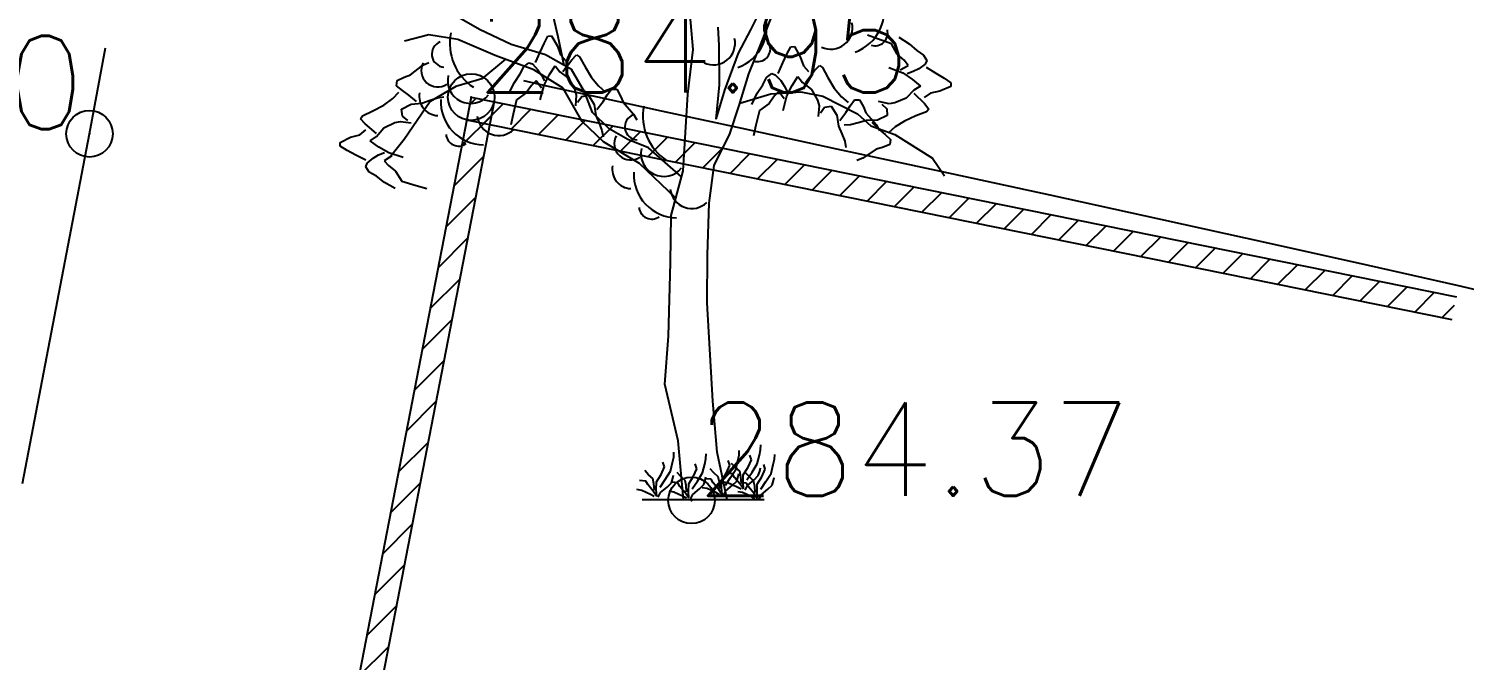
# Model space of a CAD drawing. Header units: millimetres. Extents: x 524954 to 526204, y 9523489 to 9524010.
# Drawn here: x 525789.65 to 525805.06, y 9523770.64 to 9523777.42 of the extents above; entities that cross this region are included whole.
import ezdxf
from ezdxf.enums import TextEntityAlignment as Align

# ---------------------------------------------------------------- set-up
doc = ezdxf.new("R2010")
doc.units = ezdxf.units.MM
doc.header["$PDMODE"] = 32
doc.header["$PDSIZE"] = 0.5
doc.linetypes.add('ACAD_ISO12W100', pattern=[21, 12, -3, 0, -3, 0, -3])
doc.linetypes.add('AXES2', pattern=[28.575, 19.05, -3.175, 3.175, -3.175])
for name, color, linetype in [('Arbre', 34, 'ACAD_ISO12W100'), ('Axe_Piste', 3, 'AXES2'), ('Cloture', 7, 'Continuous'), ('CN_05_00', 6, 'Continuous'), ('Murs', 1, 'Continuous'), ('TopoAlt', 3, 'Continuous'), ('TOPOJIS', 7, 'Continuous')]:
    doc.layers.add(name, color=color, linetype=linetype)
doc.styles.add('Simplex 1.0', font='Simplex.shx', dxfattribs={"width": 0.99, "height": 1})
pattern_1 = [(45, (0, 0), (-0.1767766952966, 0.1767766952966), [])]

# ---------------------------------------------------------------- blocks, each defined once
blk = doc.blocks.new('TCPOINT M')
at = {"color": 0}
blk.add_point((0, 0), dxfattribs=at)
at = {"layer": 'TopoAlt', "style": 'Simplex 1.0', "width": 0.99}
blk.add_attdef('ALT', (0.15, 0.15), '', height=1, dxfattribs=at)
blk = doc.blocks.new('v088')
at = {"linetype": 'Continuous'}
for p, q in [((-0.107, 4.829), (-0.165, 5.487)), ((-1.559, 4.967), (-1.635, 5.301)), ((0.51, 5.041), (0.671, 5.368)), ((-2.4, 5.043), (-2.621, 5.169)), ((0.619, 4.888), (0.731, 5.176)), ((-2.946, 4.988), (-3.206, 4.92)), ((-2.634, 4.938), (-2.946, 4.988)), ((-2.233, 4.766), (-2.634, 4.938)), ((-2.061, 4.882), (-2.4, 5.043)), ((-1.492, 4.659), (-1.559, 4.967)), ((0.172, 4.872), (0.161, 5.071)), ((0.379, 4.79), (0.51, 5.041)), ((-1.692, 4.771), (-2.061, 4.882)), ((-0.166, 4.349), (-0.107, 4.829)), ((0.174, 4.45), (0.172, 4.872)), ((0.231, 4.395), (0.379, 4.79)), ((0.489, 4.568), (0.619, 4.888)), ((-2.123, 4.725), (-2.377, 4.514)), ((-1.819, 4.613), (-2.233, 4.766)), ((-1.415, 4.615), (-1.692, 4.771)), ((-2.377, 4.514), (-2.655, 4.434)), ((-1.504, 4.415), (-1.819, 4.613)), ((-1.273, 4.376), (-1.415, 4.615)), ((0.384, 4.23), (0.489, 4.568)), ((-2.655, 4.434), (-2.931, 4.273)), ((-1.298, 4.058), (-1.504, 4.415)), ((-1.188, 4.154), (-1.273, 4.376)), ((-0.217, 3.527), (-0.166, 4.349)), ((0.138, 4.082), (0.174, 4.45)), ((0.138, 4.082), (0.231, 4.395)), ((0.391, 4.253), (0.724, 4.355)), ((0.724, 4.355), (1.047, 4.375)), ((1.047, 4.375), (1.284, 4.33)), ((1.284, 4.33), (1.655, 4.138)), ((-2.931, 4.273), (-3.209, 3.863)), ((0.285, 3.923), (0.384, 4.23)), ((-1.069, 3.839), (-1.298, 4.058)), ((-1.01, 3.977), (-1.188, 4.154)), ((1.655, 4.138), (1.8, 4.011)), ((1.8, 4.011), (2.057, 3.917)), ((-3.209, 3.863), (-3.367, 3.667)), ((-0.808, 3.863), (-1.01, 3.977)), ((-0.589, 3.774), (-0.808, 3.863)), ((0.118, 3.584), (0.285, 3.923)), ((2.057, 3.917), (2.461, 3.664)), ((-0.685, 3.605), (-1.069, 3.839)), ((-0.234, 3.461), (-0.589, 3.774)), ((-0.294, 3.234), (-0.685, 3.605)), ((0.064, 3.179), (0.118, 3.584)), ((2.461, 3.664), (2.589, 3.474)), ((-0.344, 3.046), (-0.217, 3.527)), ((0.045, 2.625), (0.064, 3.179)), ((-0.352, 2.542), (-0.344, 3.046)), ((0.043, 2.109), (0.045, 2.625)), ((-0.373, 1.752), (-0.352, 2.542)), ((0.102, 1.053), (0.043, 2.109)), ((-0.412, 1.235), (-0.373, 1.752)), ((-0.268, 0.628), (-0.412, 1.235)), ((0.151, 0.506), (0.102, 1.053)), ((-0.213, 0), (-0.268, 0.628)), ((0.256, 0), (0.151, 0.506)), ((-0.654, 0), (0.654, 0))]:
    blk.add_line(p, q, dxfattribs=at)
at = {"color": 3, "linetype": 'Continuous'}
for p, q in [((-1.707, 4.895), (-1.667, 4.973)), ((-1.667, 4.973), (-1.628, 4.976)), ((-1.628, 4.976), (-1.564, 4.867)), ((1.872, 4.946), (1.762, 4.985)), ((2.022, 4.89), (1.872, 4.946)), ((2.099, 4.964), (2.211, 4.89)), ((-1.801, 4.689), (-1.751, 4.8)), ((-1.751, 4.8), (-1.707, 4.895)), ((-1.564, 4.867), (-1.531, 4.771)), ((0.855, 4.685), (0.899, 4.779)), ((0.899, 4.779), (0.939, 4.857)), ((0.939, 4.857), (0.978, 4.861)), ((0.978, 4.861), (1.042, 4.751)), ((2.083, 4.778), (2.022, 4.89)), ((2.157, 4.714), (2.083, 4.778)), ((2.211, 4.89), (2.293, 4.818)), ((2.293, 4.818), (2.365, 4.769)), ((-3.143, 4.557), (-3.01, 4.66)), ((-3.01, 4.66), (-2.944, 4.692)), ((-1.966, 4.567), (-1.926, 4.645)), ((-1.926, 4.645), (-1.871, 4.687)), ((-1.871, 4.687), (-1.833, 4.675)), ((-1.833, 4.675), (-1.774, 4.612)), ((-1.651, 4.561), (-1.591, 4.654)), ((-1.591, 4.654), (-1.539, 4.59)), ((-1.531, 4.771), (-1.475, 4.707)), ((-1.508, 4.592), (-1.411, 4.72)), ((-1.411, 4.72), (-1.359, 4.773)), ((-1.359, 4.773), (-1.327, 4.751)), ((-1.327, 4.751), (-1.268, 4.645)), ((-1.268, 4.645), (-1.199, 4.529)), ((0.805, 4.573), (0.855, 4.685)), ((1.042, 4.751), (1.075, 4.656)), ((1.075, 4.656), (1.131, 4.592)), ((1.195, 4.604), (1.247, 4.657)), ((1.247, 4.657), (1.279, 4.636)), ((1.279, 4.636), (1.338, 4.53)), ((1.992, 4.638), (2.142, 4.578)), ((2.113, 4.611), (2.199, 4.658)), ((2.199, 4.658), (2.157, 4.714)), ((2.313, 4.623), (2.253, 4.592)), ((2.383, 4.674), (2.313, 4.623)), ((2.365, 4.769), (2.4, 4.71)), ((2.4, 4.71), (2.383, 4.674)), ((2.393, 4.64), (2.497, 4.577)), ((-3.291, 4.441), (-3.287, 4.496)), ((-3.287, 4.496), (-3.21, 4.533)), ((-3.21, 4.533), (-3.143, 4.557)), ((-2.086, 4.357), (-2.027, 4.477)), ((-2.027, 4.477), (-1.966, 4.567)), ((-1.795, 4.494), (-1.845, 4.445)), ((-1.737, 4.415), (-1.795, 4.494)), ((-1.774, 4.612), (-1.736, 4.556)), ((-1.736, 4.556), (-1.705, 4.495)), ((-1.708, 4.448), (-1.651, 4.561)), ((-1.539, 4.59), (-1.443, 4.518)), ((-1.443, 4.518), (-1.378, 4.401)), ((-1.199, 4.529), (-1.123, 4.438)), ((0.64, 4.452), (0.68, 4.53)), ((0.68, 4.53), (0.735, 4.572)), ((0.735, 4.572), (0.773, 4.559)), ((0.773, 4.559), (0.832, 4.496)), ((0.832, 4.496), (0.87, 4.441)), ((0.955, 4.445), (1.015, 4.539)), ((1.015, 4.539), (1.067, 4.474)), ((1.067, 4.474), (1.163, 4.402)), ((1.098, 4.476), (1.195, 4.604)), ((1.338, 4.53), (1.407, 4.414)), ((2.142, 4.578), (2.247, 4.507)), ((2.253, 4.592), (2.189, 4.569)), ((2.247, 4.507), (2.332, 4.436)), ((2.497, 4.577), (2.585, 4.521)), ((2.585, 4.521), (2.658, 4.472)), ((2.658, 4.472), (2.656, 4.433)), ((-3.331, 4.304), (-3.266, 4.37)), ((-3.23, 4.39), (-3.291, 4.441)), ((-3.162, 4.341), (-3.23, 4.39)), ((-3.079, 4.271), (-3.162, 4.341)), ((-2.851, 4.312), (-2.783, 4.321)), ((-1.9, 4.365), (-2.003, 4.29)), ((-1.845, 4.445), (-1.9, 4.365)), ((-1.749, 4.291), (-1.708, 4.448)), ((-1.378, 4.401), (-1.363, 4.341)), ((-1.363, 4.341), (-1.372, 4.226)), ((-1.349, 4.266), (-1.305, 4.325)), ((-1.305, 4.325), (-1.233, 4.338)), ((-1.233, 4.338), (-1.171, 4.241)), ((-1.123, 4.438), (-1.052, 4.377)), ((-1.075, 4.271), (-1.03, 4.342)), ((-1.03, 4.342), (-0.984, 4.405)), ((-0.984, 4.405), (-0.928, 4.404)), ((-0.928, 4.404), (-0.887, 4.33)), ((-0.887, 4.33), (-0.859, 4.265)), ((0.52, 4.241), (0.579, 4.362)), ((0.579, 4.362), (0.64, 4.452)), ((0.761, 4.33), (0.706, 4.249)), ((0.811, 4.379), (0.761, 4.33)), ((0.869, 4.3), (0.811, 4.379)), ((0.857, 4.176), (0.898, 4.333)), ((0.87, 4.441), (0.901, 4.38)), ((0.898, 4.333), (0.955, 4.445)), ((1.163, 4.402), (1.228, 4.286)), ((1.407, 4.414), (1.483, 4.322)), ((1.483, 4.322), (1.554, 4.261)), ((2.262, 4.393), (2.179, 4.306)), ((2.26, 4.362), (2.375, 4.249)), ((2.332, 4.436), (2.262, 4.393)), ((2.441, 4.361), (2.371, 4.315)), ((2.54, 4.383), (2.441, 4.361)), ((2.656, 4.433), (2.54, 4.383)), ((-3.656, 4.117), (-3.547, 4.171)), ((-3.547, 4.171), (-3.427, 4.233)), ((-3.427, 4.233), (-3.331, 4.304)), ((-3.239, 4.188), (-3.137, 4.244)), ((-3.229, 4.115), (-3.239, 4.188)), ((-3.137, 4.244), (-3.019, 4.255)), ((-3.019, 4.255), (-2.933, 4.286)), ((-2.933, 4.286), (-2.851, 4.312)), ((-2.003, 4.29), (-2.04, 4.134)), ((-1.171, 4.241), (-1.153, 4.123)), ((-1.141, 4.184), (-1.075, 4.271)), ((-0.859, 4.265), (-0.748, 4.137)), ((0.603, 4.175), (0.566, 4.019)), ((0.706, 4.249), (0.603, 4.175)), ((1.228, 4.286), (1.243, 4.226)), ((1.243, 4.226), (1.234, 4.11)), ((1.258, 4.15), (1.301, 4.209)), ((1.301, 4.209), (1.373, 4.223)), ((1.373, 4.223), (1.435, 4.125)), ((1.531, 4.155), (1.576, 4.226)), ((1.576, 4.226), (1.623, 4.29)), ((1.623, 4.29), (1.678, 4.289)), ((1.678, 4.289), (1.719, 4.214)), ((1.719, 4.214), (1.747, 4.149)), ((1.994, 4.248), (1.88, 4.272)), ((1.917, 4.244), (1.97, 4.193)), ((1.97, 4.193), (1.975, 4.12)), ((2.055, 4.256), (1.994, 4.248)), ((2.179, 4.306), (2.055, 4.256)), ((2.396, 4.162), (2.283, 4.116)), ((2.375, 4.249), (2.421, 4.191)), ((2.421, 4.191), (2.396, 4.162)), ((-3.679, 4.087), (-3.656, 4.117)), ((-3.629, 4.032), (-3.679, 4.087)), ((-3.507, 3.927), (-3.629, 4.032)), ((-3.43, 3.988), (-3.309, 4.046)), ((-3.309, 4.046), (-3.249, 4.058)), ((-3.249, 4.058), (-3.134, 4.042)), ((-3.172, 4.068), (-3.229, 4.115)), ((-2.04, 4.134), (-2.065, 4.02)), ((-1.153, 4.123), (-1.118, 4.039)), ((-1.118, 4.039), (-1.087, 3.959)), ((-0.748, 4.137), (-0.713, 4.073)), ((0.566, 4.019), (0.541, 3.904)), ((1.435, 4.125), (1.453, 4.007)), ((1.453, 4.007), (1.488, 3.924)), ((1.465, 4.068), (1.531, 4.155)), ((1.58, 4.022), (1.511, 4.017)), ((1.664, 4.043), (1.58, 4.022)), ((1.751, 4.067), (1.664, 4.043)), ((1.747, 4.149), (1.858, 4.021)), ((1.87, 4.071), (1.751, 4.067)), ((1.81, 4.048), (1.888, 3.972)), ((1.858, 4.021), (1.893, 3.958)), ((1.975, 4.12), (1.87, 4.071)), ((2.16, 4.062), (2.059, 3.998)), ((2.283, 4.116), (2.16, 4.062)), ((-3.898, 3.83), (-3.785, 3.887)), ((-3.785, 3.887), (-3.688, 3.915)), ((-3.688, 3.915), (-3.621, 3.967)), ((-3.574, 3.849), (-3.507, 3.896)), ((-3.507, 3.896), (-3.43, 3.988)), ((-1.087, 3.959), (-1.074, 3.891)), ((1.488, 3.924), (1.519, 3.844)), ((1.888, 3.972), (1.953, 3.918)), ((1.953, 3.918), (2.01, 3.864)), ((2.059, 3.998), (1.99, 3.936)), ((2.01, 3.864), (2.002, 3.81)), ((-3.897, 3.791), (-3.898, 3.83)), ((-3.821, 3.747), (-3.897, 3.791)), ((-3.729, 3.697), (-3.821, 3.747)), ((-3.484, 3.783), (-3.574, 3.849)), ((-3.485, 3.698), (-3.422, 3.725)), ((-3.375, 3.72), (-3.484, 3.783)), ((-3.221, 3.67), (-3.375, 3.72)), ((1.519, 3.844), (1.532, 3.776)), ((1.855, 3.758), (1.714, 3.664)), ((1.923, 3.778), (1.855, 3.758)), ((2.002, 3.81), (1.923, 3.778)), ((-3.621, 3.641), (-3.729, 3.697)), ((-3.623, 3.571), (-3.609, 3.608)), ((-3.585, 3.514), (-3.623, 3.571)), ((-3.609, 3.608), (-3.542, 3.663)), ((-3.542, 3.663), (-3.485, 3.698)), ((-3.344, 3.689), (-3.426, 3.635)), ((-3.426, 3.635), (-3.38, 3.583)), ((-3.38, 3.583), (-3.303, 3.524)), ((1.714, 3.664), (1.647, 3.637)), ((-3.509, 3.469), (-3.585, 3.514)), ((-3.423, 3.403), (-3.509, 3.469)), ((-3.306, 3.337), (-3.423, 3.403)), ((-3.303, 3.524), (-3.234, 3.416)), ((-3.234, 3.416), (-3.081, 3.37)), ((-3.081, 3.37), (-2.968, 3.339)), ((-0.317, 0.454), (-0.315, 0.507)), ((0.029, 0.435), (0.031, 0.488)), ((0.373, 0.416), (0.385, 0.474)), ((0.385, 0.474), (0.387, 0.526)), ((0.517, 0.426), (0.5, 0.476)), ((0.579, 0.38), (0.603, 0.474)), ((0.603, 0.474), (0.615, 0.531)), ((0.615, 0.531), (0.618, 0.584)), ((0.765, 0.43), (0.767, 0.483)), ((-0.452, 0.267), (-0.416, 0.349)), ((-0.416, 0.349), (-0.433, 0.399)), ((-0.353, 0.303), (-0.329, 0.397)), ((-0.329, 0.397), (-0.317, 0.454)), ((-0.106, 0.248), (-0.07, 0.329)), ((-0.07, 0.329), (-0.087, 0.38)), ((-0.007, 0.284), (0.017, 0.377)), ((0.017, 0.377), (0.029, 0.435)), ((0.115, 0.284), (0.075, 0.327)), ((0.25, 0.286), (0.286, 0.368)), ((0.286, 0.368), (0.269, 0.418)), ((0.293, 0.233), (0.349, 0.322)), ((0.346, 0.341), (0.305, 0.385)), ((0.392, 0.301), (0.346, 0.341)), ((0.349, 0.322), (0.373, 0.416)), ((0.43, 0.264), (0.481, 0.344)), ((0.481, 0.344), (0.517, 0.426)), ((0.524, 0.291), (0.579, 0.38)), ((0.606, 0.303), (0.613, 0.337)), ((0.63, 0.243), (0.666, 0.325)), ((0.666, 0.325), (0.649, 0.375)), ((0.728, 0.279), (0.752, 0.373)), ((0.752, 0.373), (0.765, 0.43)), ((-0.618, 0.197), (-0.683, 0.202)), ((-0.587, 0.264), (-0.627, 0.308)), ((-0.596, 0.159), (-0.618, 0.197)), ((-0.536, 0.087), (-0.596, 0.159)), ((-0.541, 0.224), (-0.587, 0.264)), ((-0.529, 0.166), (-0.541, 0.224)), ((-0.524, 0.099), (-0.529, 0.166)), ((-0.505, 0.106), (-0.502, 0.188)), ((-0.502, 0.188), (-0.452, 0.267)), ((-0.464, 0.132), (-0.409, 0.214)), ((-0.409, 0.214), (-0.353, 0.303)), ((-0.387, 0.132), (-0.341, 0.178)), ((-0.341, 0.178), (-0.327, 0.226)), ((-0.272, 0.178), (-0.337, 0.183)), ((-0.327, 0.226), (-0.32, 0.26)), ((-0.24, 0.245), (-0.281, 0.288)), ((-0.25, 0.139), (-0.272, 0.178)), ((-0.195, 0.204), (-0.24, 0.245)), ((-0.183, 0.147), (-0.195, 0.204)), ((-0.159, 0.087), (-0.156, 0.168)), ((-0.156, 0.168), (-0.106, 0.248)), ((-0.118, 0.113), (-0.063, 0.195)), ((-0.063, 0.195), (-0.007, 0.284)), ((-0.041, 0.113), (0.005, 0.159)), ((0.005, 0.159), (0.019, 0.207)), ((0.019, 0.207), (0.026, 0.24)), ((0.084, 0.216), (0.019, 0.221)), ((0.106, 0.178), (0.084, 0.216)), ((0.166, 0.106), (0.106, 0.178)), ((0.161, 0.243), (0.115, 0.284)), ((0.173, 0.185), (0.161, 0.243)), ((0.178, 0.118), (0.173, 0.185)), ((0.197, 0.125), (0.2, 0.207)), ((0.2, 0.207), (0.25, 0.286)), ((0.272, 0.173), (0.221, 0.183)), ((0.238, 0.151), (0.293, 0.233)), ((0.315, 0.274), (0.25, 0.279)), ((0.365, 0.13), (0.272, 0.173)), ((0.337, 0.236), (0.315, 0.274)), ((0.315, 0.151), (0.361, 0.197)), ((0.397, 0.163), (0.337, 0.236)), ((0.361, 0.197), (0.375, 0.245)), ((0.375, 0.245), (0.382, 0.279)), ((0.404, 0.243), (0.392, 0.301)), ((0.433, 0.108), (0.397, 0.163)), ((0.464, 0.173), (0.399, 0.178)), ((0.409, 0.175), (0.404, 0.243)), ((0.428, 0.183), (0.43, 0.264)), ((0.433, 0.113), (0.428, 0.183)), ((0.495, 0.24), (0.454, 0.284)), ((0.486, 0.135), (0.464, 0.173)), ((0.469, 0.209), (0.524, 0.291)), ((0.474, 0.149), (0.546, 0.209)), ((0.541, 0.2), (0.495, 0.24)), ((0.553, 0.142), (0.541, 0.2)), ((0.546, 0.209), (0.591, 0.255)), ((0.577, 0.082), (0.579, 0.163)), ((0.579, 0.163), (0.63, 0.243)), ((0.591, 0.255), (0.606, 0.303)), ((0.618, 0.108), (0.673, 0.19)), ((0.673, 0.19), (0.728, 0.279)), ((0.74, 0.154), (0.755, 0.202)), ((0.755, 0.202), (0.762, 0.236)), ((-0.661, 0.096), (-0.712, 0.106)), ((-0.567, 0.053), (-0.661, 0.096)), ((-0.527, 0.031), (-0.567, 0.053)), ((-0.5, 0.031), (-0.536, 0.087)), ((-0.5, 0.036), (-0.505, 0.106)), ((-0.483, 0.022), (-0.459, 0.072)), ((-0.459, 0.072), (-0.387, 0.132)), ((-0.315, 0.077), (-0.365, 0.087)), ((-0.221, 0.034), (-0.315, 0.077)), ((-0.19, 0.067), (-0.25, 0.139)), ((-0.18, 0.012), (-0.221, 0.034)), ((-0.154, 0.012), (-0.19, 0.067)), ((-0.178, 0.079), (-0.183, 0.147)), ((-0.154, 0.017), (-0.159, 0.087)), ((-0.137, 0.002), (-0.113, 0.053)), ((-0.113, 0.053), (-0.041, 0.113)), ((0.041, 0.115), (-0.01, 0.125)), ((0.135, 0.072), (0.041, 0.115)), ((0.175, 0.05), (0.135, 0.072)), ((0.202, 0.05), (0.166, 0.106)), ((0.202, 0.055), (0.197, 0.125)), ((0.219, 0.041), (0.243, 0.091)), ((0.243, 0.091), (0.315, 0.151)), ((0.406, 0.108), (0.365, 0.13)), ((0.421, 0.072), (0.37, 0.082)), ((0.514, 0.029), (0.421, 0.072)), ((0.45, 0.099), (0.474, 0.149)), ((0.546, 0.063), (0.486, 0.135)), ((0.555, 0.007), (0.514, 0.029)), ((0.582, 0.007), (0.546, 0.063)), ((0.558, 0.075), (0.553, 0.142)), ((0.582, 0.012), (0.577, 0.082)), ((0.599, -0.002), (0.623, 0.048)), ((0.623, 0.048), (0.695, 0.108)), ((0.695, 0.108), (0.74, 0.154))]:
    blk.add_line(p, q, dxfattribs=at)
for centre, major_axis, start_param, end_param in [((1.475, 5.243), (0.33, 0.33), 4.265936, 5.872819), ((0.215, 5.075), (-0.33, 0.33), 2.69514, 4.302022), ((1.37, 5.065), (-0.164, 0.164), 1.908121, 4.146545), ((-2.155, 4.896), (-0.4, 0.4), 0.587708, 1.773422), ((0.11, 4.897), (-0.164, 0.164), 1.908121, 4.146545), ((1.844, 5.006), (-0.0964, 0.0964), 2.051824, 4.174223), ((-2.774, 4.781), (-0.099, 0.099), -0.421529, 2.292047), ((0.584, 4.837), (0.0964, 0.0964), 3.62262, 5.745019), ((-2.851, 4.605), (-0.125, 0.125), 0.293965, 2.957824), ((-2.497, 4.497), (0.174, 0.174), 2.133893, 4.816631), ((-2.844, 4.326), (-0.145, 0.145), 0.590553, 2.325666), ((-2.352, 4.272), (0.33, 0.33), 2.307735, 3.914618), ((-0.082, 4.112), (0.4, 0.4), 2.158504, 3.344219), ((-2.195, 4.138), (0.164, 0.164), 2.463212, 4.701636), ((-0.702, 3.998), (0.099, 0.099), 1.149268, 3.862844), ((-2.625, 3.929), (0.0964, 0.0964), 2.435534, 4.557933), ((-0.779, 3.821), (0.125, 0.125), 1.864761, 4.52862), ((-0.424, 3.713), (0.174, 0.174), 2.133893, 4.816631), ((-0.772, 3.542), (-0.145, 0.145), 0.590553, 2.325666), ((-0.28, 3.489), (0.33, 0.33), 2.307735, 3.914618), ((-0.123, 3.354), (0.164, 0.164), 2.463212, 4.701636), ((-0.553, 3.145), (0.0964, 0.0964), 2.435534, 4.557933)]:
    blk.add_ellipse(centre, major_axis=major_axis, ratio=1, start_param=start_param, end_param=end_param, dxfattribs=at)

msp = doc.modelspace()

# ---------------------------------------------------------------- hatches: boundary and pattern name
at = {"layer": 'Murs'}
h = msp.add_hatch(dxfattribs=at)
h.set_pattern_fill('_U', color=256, scale=0.25, angle=45, style=0, pattern_type=0)
h.set_pattern_definition(pattern_1)
h.paths.add_polyline_path([(525794.395, 9523776.685), (525790.371, 9523755.915), (525810.164, 9523754.498), (525810.182, 9523754.748), (525790.671, 9523756.144), (525794.641, 9523776.637)])
h = msp.add_hatch(dxfattribs=at)
h.set_pattern_fill('_U', color=256, scale=0.25, angle=45, style=0, pattern_type=0)
h.set_pattern_definition(pattern_1)
h.paths.add_polyline_path([(525794.395, 9523776.685), (525804.97, 9523774.542), (525804.921, 9523774.297), (525794.345, 9523776.439)])

# ---------------------------------------------------------------- linework, layer by layer
at = {"layer": 'Axe_Piste', "ltscale": 0.25, "flags": 128}
msp.add_lwpolyline([(525779.417, 9523709.08), (525782.866, 9523728.967), (525785.859, 9523748.541), (525786.632, 9523757.103), (525790.298, 9523776.291), (525792.155, 9523786.207)], dxfattribs=at)
at = {"layer": 'Cloture', "flags": 128}
for points in [[(525794.395, 9523776.685), (525790.371, 9523755.915), (525810.164, 9523754.498)], [(525794.641, 9523776.637), (525790.671, 9523756.144), (525810.182, 9523754.748)], [(525794.395, 9523776.685), (525804.97, 9523774.542)], [(525794.345, 9523776.439), (525804.921, 9523774.297)]]:
    msp.add_lwpolyline(points, dxfattribs=at)
at = {"layer": 'CN_05_00', "elevation": 285, "flags": 128}
msp.add_lwpolyline([(525794.957, 9523776.862), (525795.235, 9523776.8), (525795.751, 9523776.686), (525796.435, 9523776.537), (525797.301, 9523776.35), (525798.315, 9523776.13), (525799.432, 9523775.889), (525800.607, 9523775.634), (525801.794, 9523775.374), (525802.948, 9523775.12), (525804.023, 9523774.881), (525804.975, 9523774.664), (525805.769, 9523774.478), (525806.415, 9523774.32), (525806.934, 9523774.186), (525807.346, 9523774.071), (525807.673, 9523773.97), (525807.935, 9523773.88), (525808.153, 9523773.796), (525808.349, 9523773.713), (525808.54, 9523773.625), (525808.735, 9523773.519), (525808.911, 9523773.4)], dxfattribs=at)

# ---------------------------------------------------------------- block references
at = {"layer": 'Arbre'}
msp.add_blockref('v088', (525796.886, 9523772.366), dxfattribs=at)
at = {"layer": 'TOPOJIS'}
ref = msp.add_blockref('TCPOINT M', (525794.395, 9523776.685, 284.95), dxfattribs=at)
ref.add_attrib('ALT', '284.95', (525794.445, 9523776.735, 284.95), dxfattribs={"layer": 'TopoAlt', "height": 1, "style": 'Simplex 1.0', "width": 0.99})
ref = msp.add_blockref('TCPOINT M', (525790.298, 9523776.291, 284.7), dxfattribs=at)
ref.add_attrib('ALT', '284.70', dxfattribs={"layer": 'TopoAlt', "height": 1, "style": 'Simplex 1.0', "width": 0.99}).set_placement((525790.248, 9523776.341, 284.7), align=Align.RIGHT)
ref = msp.add_blockref('TCPOINT M', (525796.76, 9523772.355, 284.37), dxfattribs=at)
ref.add_attrib('ALT', '284.37', (525796.81, 9523772.405, 284.37), dxfattribs={"layer": 'TopoAlt', "height": 1, "style": 'Simplex 1.0', "width": 0.99})

doc.saveas('drawing.dxf')
